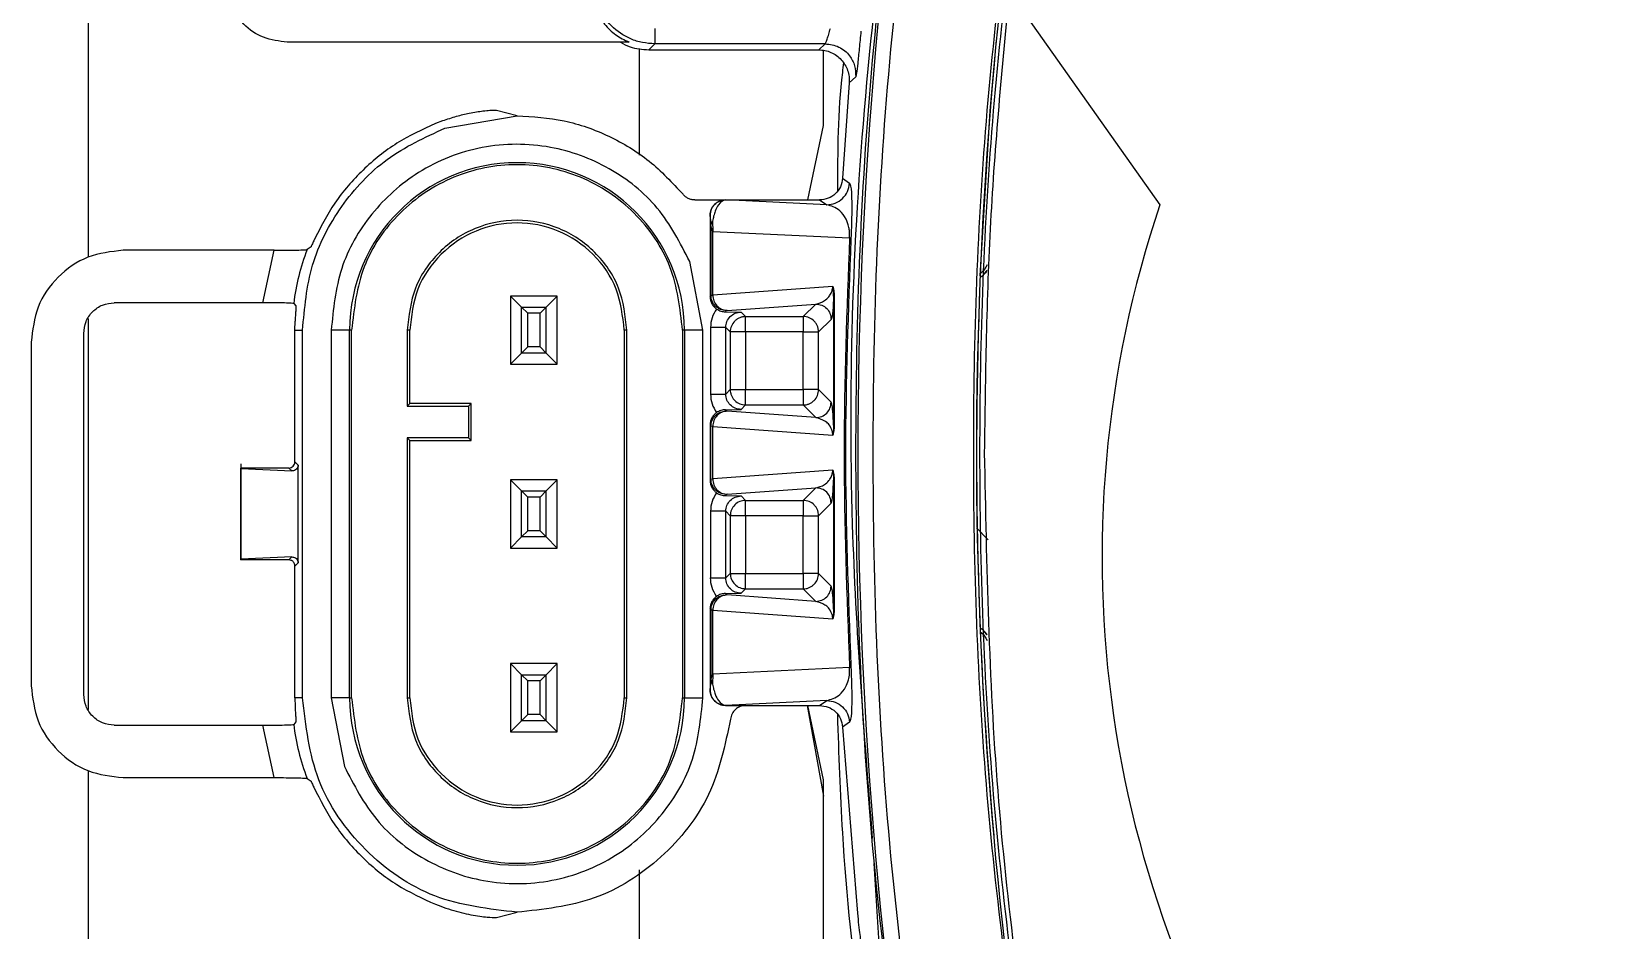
# Model space of a CAD drawing. Header units: millimetres. Extents: x 15 to 415, y 5 to 292.
# Drawn here: x 126.6 to 141.17, y 147.77 to 156.16 of the extents above; entities that cross this region are included whole.
import ezdxf

# ---------------------------------------------------------------- set-up
doc = ezdxf.new("R2010")
doc.units = ezdxf.units.MM

msp = doc.modelspace()

# ---------------------------------------------------------------- linework, layer by layer
at = {"color": 7, "linetype": 'Continuous', "lineweight": 25}
for p, q in [((127.1328, 196.3745), (127.1328, 154.0542)), ((135.7222, 156.5325), (137.1273, 154.542)), ((132.1773, 156.0602), (128.9897, 156.0602)), ((132.2756, 155.005), (132.2756, 156.0022)), ((132.4173, 156.045), (132.3611, 155.9888)), ((132.3611, 155.9888), (133.9455, 155.9888)), ((134.0065, 156.045), (132.4173, 156.045)), ((133.9455, 155.9888), (134.0065, 156.045)), ((133.9899, 155.2831), (133.9899, 155.9842)), ((134.2303, 155.6804), (134.1682, 154.7903)), ((134.2912, 155.7362), (134.2303, 155.6804)), ((130.4364, 155.3249), (130.3717, 155.3007)), ((130.4603, 155.2581), (131.1328, 155.3745)), ((131.1328, 155.3745), (130.9409, 155.423)), ((133.8447, 154.5888), (133.9899, 155.2831)), ((134.1682, 154.7903), (134.2341, 154.7449)), ((132.7911, 154.5888), (132.9328, 154.5888)), ((132.9328, 154.5888), (133.0756, 154.5888)), ((133.0759, 154.5885), (133.0756, 154.5888)), ((133.0756, 154.5888), (133.9543, 154.5888)), ((134.0202, 154.5432), (133.0759, 154.5885)), ((133.9543, 154.5888), (134.0202, 154.5432)), ((132.9328, 154.446), (132.9328, 153.6888)), ((132.9328, 154.446), (132.9331, 154.4456)), ((132.9575, 154.2956), (132.9403, 154.3429)), ((132.9403, 154.3429), (132.9403, 153.7001)), ((132.9565, 154.3894), (132.9575, 154.2956)), ((132.9575, 153.7013), (132.9575, 154.2956)), ((132.9575, 154.2956), (134.2331, 154.2344)), ((128.869, 154.1191), (127.4593, 154.1191)), ((128.7634, 153.63), (128.869, 154.1191)), ((129.2113, 154.1513), (129.1747, 154.1264)), ((132.8655, 153.3745), (132.7431, 154.0141)), ((134.0768, 153.7819), (132.9575, 153.7013)), ((128.7634, 153.63), (127.3772, 153.63)), ((129.05, 153.6227), (129.0703, 153.5999)), ((131.5082, 153.6928), (131.0716, 153.6928)), ((131.0716, 153.6928), (131.0716, 153.0562)), ((131.1756, 153.5888), (131.0716, 153.6928)), ((131.1756, 153.1602), (131.1756, 153.5888)), ((131.2328, 153.5317), (131.1756, 153.5888)), ((131.1756, 153.5888), (131.4042, 153.5888)), ((131.4042, 153.5888), (131.347, 153.5317)), ((131.4042, 153.5888), (131.5082, 153.6928)), ((131.4042, 153.1602), (131.4042, 153.5888)), ((131.5082, 153.0562), (131.5082, 153.6928)), ((132.9328, 153.6888), (132.9403, 153.7001)), ((132.9403, 153.7001), (132.9575, 153.7013)), ((133.0917, 153.5585), (133.9192, 153.6181)), ((133.8021, 153.501), (133.9192, 153.6181)), ((134.0841, 153.6901), (134.0841, 152.4875)), ((134.0927, 153.6901), (134.0841, 153.6901)), ((134.0927, 152.4875), (134.0927, 153.6901)), ((127.1328, 153.4828), (127.1328, 149.8379)), ((129.0617, 153.3745), (129.0633, 153.4571)), ((131.2328, 153.2174), (131.2328, 153.5317)), ((131.347, 153.5317), (131.2328, 153.5317)), ((131.347, 153.2174), (131.347, 153.5317)), ((133.0831, 153.5573), (133.0752, 153.5453)), ((133.0752, 153.5453), (133.2221, 153.5423)), ((133.0917, 153.5585), (133.0831, 153.5573)), ((133.2221, 153.5423), (133.2635, 153.501)), ((133.2635, 153.501), (133.8021, 153.501)), ((133.9449, 153.3582), (134.062, 153.4752)), ((127.0916, 149.9761), (127.0916, 153.3443)), ((129.0617, 152.1459), (129.0617, 153.3745)), ((129.0617, 153.3745), (129.1328, 153.3745)), ((129.1328, 149.9459), (129.1328, 153.3745)), ((129.4, 153.3745), (129.4, 149.9459)), ((129.5714, 153.3745), (129.4, 153.3745)), ((129.5714, 149.9459), (129.5714, 153.3745)), ((129.5899, 153.3745), (129.5714, 153.3745)), ((129.5899, 149.9459), (129.5899, 153.3745)), ((130.1081, 153.3745), (130.1081, 152.6641)), ((130.1328, 153.3745), (130.1081, 153.3745)), ((130.1328, 152.6888), (130.1328, 153.3745)), ((132.1328, 153.3745), (132.1328, 149.9459)), ((132.1574, 153.3745), (132.1328, 153.3745)), ((132.1574, 149.9459), (132.1574, 153.3745)), ((132.6756, 153.3745), (132.6756, 149.9459)), ((132.6941, 153.3745), (132.6756, 153.3745)), ((132.6941, 153.3745), (132.6941, 149.9459)), ((132.8655, 153.3745), (132.6941, 153.3745)), ((132.8655, 149.9459), (132.8655, 153.3745)), ((132.9365, 153.3995), (132.9365, 152.7781)), ((133.0793, 152.7781), (133.0793, 153.3995)), ((133.1207, 153.3582), (133.0793, 153.3995)), ((133.1207, 153.3582), (133.1207, 152.8195)), ((133.2635, 153.3582), (133.2635, 152.8195)), ((133.8021, 153.3582), (133.2635, 153.3582)), ((133.8021, 152.8195), (133.8021, 153.3582)), ((133.9449, 152.8195), (133.9449, 153.3582)), ((126.6025, 153.2622), (126.6025, 150.0582)), ((131.1756, 153.1602), (131.0716, 153.0562)), ((131.2328, 153.2174), (131.1756, 153.1602)), ((131.4042, 153.1602), (131.1756, 153.1602)), ((131.347, 153.2174), (131.2328, 153.2174)), ((131.347, 153.2174), (131.4042, 153.1602)), ((131.5082, 153.0562), (131.4042, 153.1602)), ((131.0716, 153.0562), (131.5082, 153.0562)), ((133.0793, 152.7781), (133.1207, 152.8195)), ((133.2635, 152.8195), (133.8021, 152.8195)), ((134.062, 152.7024), (133.9449, 152.8195)), ((130.1328, 152.6888), (130.1081, 152.6641)), ((130.1081, 152.6641), (130.6795, 152.6641)), ((130.7042, 152.6888), (130.1328, 152.6888)), ((130.6795, 152.6641), (130.7042, 152.6888)), ((130.6795, 152.6641), (130.6795, 152.3706)), ((130.7042, 152.3459), (130.7042, 152.6888)), ((133.0752, 152.6323), (133.2221, 152.6353)), ((133.0831, 152.6203), (133.0752, 152.6323)), ((133.0917, 152.6191), (133.0831, 152.6203)), ((133.9192, 152.5596), (133.0917, 152.6191)), ((133.2221, 152.6353), (133.2635, 152.6767)), ((133.2635, 152.6767), (133.8021, 152.6767)), ((133.8021, 152.6767), (133.9192, 152.5596)), ((132.9328, 152.4888), (132.9328, 151.9745)), ((132.9328, 152.4888), (132.9403, 152.4775)), ((132.9575, 152.4763), (132.9403, 152.4775)), ((132.9403, 151.9858), (132.9403, 152.4775)), ((132.9575, 151.987), (132.9575, 152.4763)), ((132.9575, 152.4763), (134.0768, 152.3958)), ((134.0841, 152.4875), (134.0927, 152.4875)), ((130.6795, 152.3706), (130.1081, 152.3706)), ((130.1081, 152.3706), (130.1081, 149.9459)), ((130.1328, 152.3459), (130.1081, 152.3706)), ((130.1328, 149.9459), (130.1328, 152.3459)), ((130.1328, 152.3459), (130.7042, 152.3459)), ((130.7042, 152.3459), (130.6795, 152.3706)), ((128.5555, 152.1292), (128.5555, 151.2303)), ((129.0917, 152.1159), (129.0617, 152.1459)), ((128.5553, 152.0886), (128.5613, 152.0828)), ((128.5556, 152.0886), (128.5555, 152.0888)), ((129.0046, 152.0888), (128.5555, 152.0888)), ((128.5556, 151.2319), (128.5556, 152.0886)), ((128.5613, 151.2376), (128.5613, 152.0828)), ((128.5613, 152.0828), (129.0319, 152.0615)), ((129.0319, 152.0615), (129.0046, 152.0888)), ((129.0917, 151.2046), (129.0917, 152.1159)), ((131.5082, 151.9785), (131.0716, 151.9785)), ((131.0716, 151.9785), (131.0716, 151.342)), ((131.1756, 151.8745), (131.0716, 151.9785)), ((131.4042, 151.8745), (131.5082, 151.9785)), ((131.5082, 151.342), (131.5082, 151.9785)), ((132.9403, 151.9858), (132.9328, 151.9745)), ((132.9403, 151.9858), (132.9575, 151.987)), ((134.0768, 152.0676), (132.9575, 151.987)), ((134.0841, 151.9758), (134.0841, 150.7732)), ((134.0927, 151.9758), (134.0841, 151.9758)), ((134.0927, 150.7732), (134.0927, 151.9758)), ((131.1756, 151.4459), (131.1756, 151.8745)), ((131.2328, 151.8174), (131.1756, 151.8745)), ((131.1756, 151.8745), (131.4042, 151.8745)), ((131.4042, 151.8745), (131.347, 151.8174)), ((131.4042, 151.4459), (131.4042, 151.8745)), ((133.0831, 151.843), (133.0752, 151.831)), ((133.0752, 151.831), (133.2221, 151.828)), ((133.0917, 151.8442), (133.0831, 151.843)), ((133.0917, 151.8442), (133.9192, 151.9038)), ((133.2221, 151.828), (133.2635, 151.7867)), ((133.8021, 151.7867), (133.9192, 151.9038)), ((131.2328, 151.5031), (131.2328, 151.8174)), ((131.347, 151.8174), (131.2328, 151.8174)), ((131.347, 151.5031), (131.347, 151.8174)), ((132.9365, 151.6852), (132.9365, 151.0638)), ((133.0793, 151.0638), (133.0793, 151.6852)), ((133.1207, 151.6439), (133.0793, 151.6852)), ((133.2635, 151.7867), (133.8021, 151.7867)), ((133.9449, 151.6439), (134.062, 151.761)), ((133.1207, 151.6439), (133.1207, 151.1052)), ((133.2635, 151.6439), (133.2635, 151.1052)), ((133.8021, 151.6439), (133.2635, 151.6439)), ((133.8021, 151.1052), (133.8021, 151.6439)), ((133.9449, 151.1052), (133.9449, 151.6439)), ((131.1756, 151.4459), (131.0716, 151.342)), ((131.2328, 151.5031), (131.1756, 151.4459)), ((131.4042, 151.4459), (131.1756, 151.4459)), ((131.347, 151.5031), (131.2328, 151.5031)), ((131.347, 151.5031), (131.4042, 151.4459)), ((131.5082, 151.342), (131.4042, 151.4459)), ((135.5275, 151.4182), (135.4159, 151.5298)), ((129.0319, 151.259), (128.5613, 151.2376)), ((129.0046, 151.2317), (129.0319, 151.259)), ((131.0716, 151.342), (131.5082, 151.342)), ((128.5555, 151.2317), (128.5556, 151.2319)), ((129.0046, 151.2317), (128.5555, 151.2317)), ((128.5556, 151.2319), (128.5613, 151.2376)), ((129.0617, 151.1745), (129.0917, 151.2046)), ((129.0617, 149.9459), (129.0617, 151.1745)), ((133.0793, 151.0638), (133.1207, 151.1052)), ((133.2635, 151.1052), (133.8021, 151.1052)), ((134.062, 150.9881), (133.9449, 151.1052)), ((133.2221, 150.921), (133.2635, 150.9624)), ((133.2635, 150.9624), (133.8021, 150.9624)), ((133.8021, 150.9624), (133.9192, 150.8453)), ((133.0752, 150.918), (133.2221, 150.921)), ((133.0831, 150.906), (133.0752, 150.918)), ((133.0917, 150.9048), (133.0831, 150.906)), ((133.9192, 150.8453), (133.0917, 150.9048)), ((132.9328, 150.7745), (132.9328, 150.0174)), ((132.9403, 150.7632), (132.9328, 150.7745)), ((132.9403, 150.7632), (132.9403, 150.1205)), ((132.9575, 150.762), (132.9403, 150.7632)), ((132.9575, 150.1677), (132.9575, 150.762)), ((132.9575, 150.762), (134.0768, 150.6815)), ((134.0841, 150.7732), (134.0927, 150.7732)), ((131.5082, 150.2642), (131.0716, 150.2642)), ((131.0716, 150.2642), (131.0716, 149.6277)), ((131.1756, 150.1602), (131.0716, 150.2642)), ((131.4042, 150.1602), (131.5082, 150.2642)), ((131.5082, 149.6277), (131.5082, 150.2642)), ((134.2331, 150.2289), (132.9575, 150.1677)), ((131.1756, 149.7317), (131.1756, 150.1602)), ((131.2328, 150.1031), (131.1756, 150.1602)), ((131.1756, 150.1602), (131.4042, 150.1602)), ((131.2328, 149.7888), (131.2328, 150.1031)), ((131.347, 150.1031), (131.2328, 150.1031)), ((131.4042, 150.1602), (131.347, 150.1031)), ((131.347, 149.7888), (131.347, 150.1031)), ((131.4042, 149.7317), (131.4042, 150.1602)), ((132.9403, 150.1205), (132.9575, 150.1677)), ((132.9575, 150.1677), (132.9565, 150.074)), ((129.1328, 149.9459), (129.0617, 149.9459)), ((129.0617, 149.9459), (129.0633, 149.8633)), ((129.4, 149.9459), (129.5224, 149.3063)), ((129.5714, 149.9459), (129.4, 149.9459)), ((129.5714, 149.9459), (129.5899, 149.9459)), ((130.1081, 149.9459), (130.1328, 149.9459)), ((132.1328, 149.9459), (132.1574, 149.9459)), ((132.6756, 149.9459), (132.6941, 149.9459)), ((132.6941, 149.9459), (132.8655, 149.9459)), ((132.9328, 150.0174), (132.9331, 150.0177)), ((131.2328, 149.7888), (131.1756, 149.7317)), ((131.347, 149.7888), (131.2328, 149.7888)), ((131.347, 149.7888), (131.4042, 149.7317)), ((133.0759, 149.8749), (133.0756, 149.8745)), ((133.0756, 149.8745), (133.1315, 149.8745)), ((134.0202, 149.9202), (133.0759, 149.8749)), ((133.1315, 149.8745), (133.2649, 149.8745)), ((133.2649, 149.8745), (133.9543, 149.8745)), ((133.8379, 149.8745), (133.9899, 149.0294)), ((133.9899, 149.1802), (133.8447, 149.8745)), ((133.9543, 149.8745), (134.0202, 149.9202)), ((127.3772, 149.6905), (128.7634, 149.6905)), ((128.869, 149.2014), (128.7634, 149.6905)), ((129.0703, 149.7205), (129.05, 149.6978)), ((131.1756, 149.7317), (131.0716, 149.6277)), ((131.4042, 149.7317), (131.1756, 149.7317)), ((131.5082, 149.6277), (131.4042, 149.7317)), ((134.2341, 149.7184), (134.1682, 149.673)), ((134.1682, 149.673), (134.3065, 147.9361)), ((131.0716, 149.6277), (131.5082, 149.6277)), ((127.1328, 149.2663), (127.1328, 132.0317)), ((127.4593, 149.2014), (128.869, 149.2014)), ((129.1747, 149.1941), (129.2113, 149.1692)), ((133.9899, 142.2317), (133.9899, 149.1802)), ((132.2756, 132.0317), (132.2756, 148.3404)), ((134.5245, 147.4407), (134.4633, 148.4016)), ((130.9409, 147.8975), (131.1328, 147.9459))]:
    msp.add_line(p, q, dxfattribs=at)
at = {"color": 8, "linetype": 'Continuous', "lineweight": 25, "flags": 128}
msp.add_lwpolyline([(135.452, 153.8803), (135.5453, 155.4209), (135.6034, 156.0783)], dxfattribs=at)
at = {"color": 7, "linetype": 'Continuous', "lineweight": 25}
for centre, radius, start, end in [((177.2756, 152.2317), 42.9645, 169.93764, 190.06236), ((175.4185, 152.2317), 40.002, 170.85397, 189.14603), ((131.1328, 153.3745), 1.5613, 360, 180), ((146.854, 151.2584), 10.266, 161.3463, 269.08974), ((131.1328, 153.3745), 2.0975, 158.99344, 173.20548), ((133.2636, 153.358), 0.1429, 134.99661, 179.95601), ((133.802, 153.3581), 0.1429, 44.99661, 89.95601), ((133.2636, 152.8196), 0.1429, 224.99661, 269.95601), ((133.802, 152.8196), 0.1429, 314.99661, 359.95601), ((133.802, 151.6438), 0.1429, 44.99661, 89.95601), ((133.802, 151.1053), 0.1429, 314.99661, 359.95601), ((131.1328, 149.9459), 1.5613, 180, 0), ((131.1328, 149.9459), 2.0975, 186.79455, 201.00567)]:
    msp.add_arc(centre, radius, start, end, dxfattribs=at)
at = {"color": 8, "linetype": 'Continuous', "lineweight": 25}
msp.add_arc((175.4185, 152.2317), 40.0005, 177.73466, 185.11966, dxfattribs=at)
at = {"color": 7, "linetype": 'Continuous', "lineweight": 25}
for points, knots in [([(134.4485, 148.6347), (134.3706, 149.6088), (134.1831, 151.9546), (134.3204, 155.6929), (134.7226, 158.4154), (134.9237, 159.7767)], [0, 0, 0, 0, 0.2620156, 0.6310078, 1, 1, 1, 1]), ([(135.1126, 144.7499), (134.9249, 145.9872), (134.5488, 148.4666), (134.4064, 152.2317), (134.5488, 155.9967), (134.9249, 158.4761), (135.1126, 159.7135)], [0, 0, 0, 0, 0.2495175, 0.5, 0.7504825, 1, 1, 1, 1]), ([(135.8968, 158.5946), (135.7514, 157.5392), (135.4606, 155.4284), (135.3515, 152.2317), (135.4606, 149.035), (135.7514, 146.9242), (135.8968, 145.8688)], [0, 0, 0, 0, 0.250003, 0.5, 0.7499908, 1, 1, 1, 1]), ([(135.9547, 158.5853), (135.8095, 157.5314), (135.5192, 155.4237), (135.4102, 152.2317), (135.5192, 149.0397), (135.8095, 146.932), (135.9547, 145.8781)], [0, 0, 0, 0, 0.25000302, 0.49999998, 0.74999083, 1, 1, 1, 1]), ([(128.9897, 156.0602), (128.9138, 156.0691), (128.7638, 156.0866), (128.5757, 156.2182), (128.4714, 156.3731), (128.4253, 156.5159), (128.4208, 156.5926), (128.4185, 156.6315)], [0, 0, 0, 0, 0.2536082, 0.5006809, 0.7428208, 0.8695378, 1, 1, 1, 1]), ([(132.4173, 156.045), (132.3785, 156.0473), (132.3017, 156.0519), (132.1587, 156.0982), (132.0032, 156.2021), (131.8993, 156.3576), (131.853, 156.5006), (131.8484, 156.5774), (131.8461, 156.6163)], [0, 0, 0, 0, 0.1302506, 0.257185, 0.5000008, 0.7428076, 0.8697436, 1, 1, 1, 1]), ([(131.8289, 156.4888), (131.841, 156.4415), (131.8652, 156.3473), (131.945, 156.2246), (132.0487, 156.1231), (132.1345, 156.0811), (132.1773, 156.0602)], [0, 0, 0, 0, 0.2533106, 0.5044011, 0.753291, 1, 1, 1, 1]), ([(132.097, 156.0602), (132.1263, 156.0438), (132.2075, 155.9983), (132.3012, 155.9925), (132.3611, 155.9888)], [0, 0, 0, 0, 0.3610718, 1, 1, 1, 1]), ([(134.0065, 156.045), (134.0085, 156.0474), (134.0115, 156.051), (134.0186, 156.0693), (134.027, 156.0935), (134.0392, 156.1333), (134.0494, 156.1696), (134.0545, 156.1878)], [0, 0, 0, 0, 0.2366075, 0.3649506, 0.4998506, 0.7494518, 1, 1, 1, 1]), ([(134.339, 156.1618), (134.3338, 156.1069), (134.3236, 155.997), (134.3092, 155.858), (134.2973, 155.7591), (134.2932, 155.7438), (134.2912, 155.7362)], [0, 0, 0, 0, 0.2498242, 0.4997037, 0.749767, 1, 1, 1, 1]), ([(133.9455, 155.9888), (133.9652, 155.9877), (134.0046, 155.9853), (134.061, 155.9664), (134.1127, 155.9374), (134.157, 155.8979), (134.1927, 155.8505), (134.2173, 155.7969), (134.2316, 155.7393), (134.2307, 155.7001), (134.2303, 155.6804)], [0, 0, 0, 0, 0.1253021, 0.2503703, 0.375412, 0.5009325, 0.6257664, 0.750761, 0.8750458, 1, 1, 1, 1]), ([(134.0065, 156.045), (134.0505, 156.039), (134.1386, 156.027), (134.2348, 155.9428), (134.2885, 155.8406), (134.2903, 155.771), (134.2912, 155.7362)], [0, 0, 0, 0, 0.2795614, 0.5591675, 0.7795828, 1, 1, 1, 1]), ([(134.1773, 155.8676), (134.1735, 155.8377), (134.1231, 155.4423), (134.1216, 155.0428), (134.1203, 154.6734)], [0, 0, 0, 0, 0.0755149, 1, 1, 1, 1]), ([(130.9409, 155.423), (130.9262, 155.4236), (130.9037, 155.4245), (130.8064, 155.4154), (130.6998, 155.3986), (130.5671, 155.368), (130.4802, 155.3394), (130.4364, 155.3249)], [0, 0, 0, 0, 0.2816979, 0.4300494, 0.6496593, 0.8233736, 1, 1, 1, 1]), ([(132.7431, 154.0141), (132.6534, 154.1881), (132.4739, 154.5361), (132.0048, 154.9075), (131.4333, 155.1185), (130.7997, 155.1156), (130.2097, 154.8844), (129.7564, 154.4774), (129.4575, 153.959), (129.4192, 153.5693), (129.4, 153.3745)], [0, 0, 0, 0, 0.1220979, 0.2441948, 0.366296, 0.4999992, 0.6337046, 0.7558034, 0.8779011, 1, 1, 1, 1]), ([(134.1682, 154.7903), (134.1636, 154.7635), (134.1545, 154.71), (134.1045, 154.6439), (134.0355, 154.5979), (133.9814, 154.5918), (133.9543, 154.5888)], [0, 0, 0, 0, 0.2504149, 0.4994293, 0.7489843, 1, 1, 1, 1]), ([(134.0202, 154.5432), (134.0472, 154.5462), (134.1013, 154.5522), (134.1703, 154.5983), (134.2204, 154.6645), (134.2295, 154.7181), (134.2341, 154.7449)], [0, 0, 0, 0, 0.2499937, 0.5, 0.7500063, 1, 1, 1, 1]), ([(134.2341, 154.7449), (134.2402, 154.729), (134.2496, 154.7051), (134.2542, 154.5698), (134.2536, 154.4509), (134.2512, 154.3566), (134.2486, 154.2844), (134.2467, 154.244), (134.2457, 154.2245)], [0, 0, 0, 0, 0.4875562, 0.7345068, 0.8613484, 0.9281856, 0.9653067, 1, 1, 1, 1]), ([(132.7911, 154.5888), (132.7804, 154.5895), (132.7593, 154.5908), (132.7294, 154.6017), (132.7021, 154.618), (132.6877, 154.6334), (132.6805, 154.6412)], [0, 0, 0, 0, 0.2521662, 0.5000461, 0.7493291, 1, 1, 1, 1]), ([(133.0756, 154.5888), (133.0569, 154.5867), (133.0194, 154.5824), (132.9722, 154.5493), (132.9392, 154.5021), (132.9349, 154.4647), (132.9328, 154.446)], [0, 0, 0, 0, 0.2500096, 0.5, 0.7499904, 1, 1, 1, 1]), ([(133.0759, 154.5885), (133.0536, 154.5801), (133.0201, 154.5676), (132.9841, 154.4974), (132.9661, 154.4423), (132.9595, 154.4061), (132.9565, 154.3894)], [0, 0, 0, 0, 0.49937473, 0.74998277, 0.88416453, 1, 1, 1, 1]), ([(134.2331, 154.2344), (134.2335, 154.2402), (134.2343, 154.2519), (134.2344, 154.2725), (134.2326, 154.303), (134.2225, 154.3611), (134.1925, 154.4325), (134.124, 154.5162), (134.0616, 154.5324), (134.0202, 154.5432)], [0, 0, 0, 0, 0.0114416, 0.0231909, 0.0413357, 0.0826034, 0.2159394, 0.4795678, 1, 1, 1, 1]), ([(132.9403, 154.3429), (132.9401, 154.3524), (132.9391, 154.3959), (132.9366, 154.432), (132.9344, 154.4407), (132.9331, 154.4456)], [0, 0, 0, 0, 0.1093194, 0.497548, 1, 1, 1, 1]), ([(132.9403, 154.3429), (132.9413, 154.3519), (132.9431, 154.3681), (132.9524, 154.3829), (132.9565, 154.3894)], [0, 0, 0, 0, 0.5597294, 1, 1, 1, 1]), ([(129.237, 154.2084), (129.2339, 154.2014), (129.2279, 154.1877), (129.2198, 154.1692), (129.2147, 154.1578), (129.2121, 154.1524), (129.2116, 154.1516), (129.2113, 154.1513)], [0, 0, 0, 0, 0.2461835, 0.485649, 0.7385558, 0.8701952, 1, 1, 1, 1]), ([(134.2331, 154.2344), (134.2081, 153.5668), (134.1582, 152.2317), (134.2081, 150.8965), (134.2331, 150.2289)], [0, 0, 0, 0, 0.49999951, 1, 1, 1, 1]), ([(134.2457, 154.2245), (134.2209, 153.5602), (134.1712, 152.2317), (134.2209, 150.9031), (134.2457, 150.2388)], [0, 0, 0, 0, 0.4999995, 1, 1, 1, 1]), ([(134.2457, 154.2245), (134.2449, 154.2263), (134.2434, 154.2296), (134.2362, 154.2329), (134.2331, 154.2344)], [0, 0, 0, 0, 0.559869, 1, 1, 1, 1]), ([(127.4593, 154.1191), (127.347, 154.1062), (127.1225, 154.0805), (126.8392, 153.8823), (126.6411, 153.5991), (126.6153, 153.3745), (126.6025, 153.2622)], [0, 0, 0, 0, 0.2500059, 0.5000057, 0.7500149, 1, 1, 1, 1]), ([(128.869, 154.1191), (128.9071, 154.1192), (128.9836, 154.1194), (129.0836, 154.121), (129.1424, 154.123), (129.1692, 154.1249), (129.1729, 154.1259), (129.1747, 154.1264)], [0, 0, 0, 0, 0.250507, 0.5031549, 0.7525767, 0.8765871, 1, 1, 1, 1]), ([(135.4532, 153.8688), (135.4633, 153.8751), (135.4889, 153.891), (135.5048, 153.9167), (135.5143, 153.9323)], [0, 0, 0, 0, 0.3976144, 1, 1, 1, 1]), ([(135.5163, 153.982), (135.5012, 153.9549), (135.4846, 153.925), (135.4571, 153.9062), (135.4546, 153.9044)], [0, 0, 0, 0, 0.90694699, 1, 1, 1, 1]), ([(133.9192, 153.6181), (133.9461, 153.625), (133.9867, 153.6354), (134.0339, 153.6761), (134.0574, 153.7094), (134.0688, 153.7355), (134.0742, 153.7541), (134.0761, 153.7675), (134.0767, 153.7758), (134.0768, 153.7799), (134.0768, 153.7819)], [0, 0, 0, 0, 0.4948714, 0.7452887, 0.8738271, 0.9376015, 0.9705634, 0.9863963, 0.9933503, 1, 1, 1, 1]), ([(134.0927, 153.6901), (134.0922, 153.7085), (134.0914, 153.7363), (134.0856, 153.7646), (134.0815, 153.776), (134.0788, 153.7804), (134.0775, 153.7814), (134.0768, 153.7819)], [0, 0, 0, 0, 0.4994782, 0.7519373, 0.887766, 0.9458891, 1, 1, 1, 1]), ([(134.0841, 153.6901), (134.0839, 153.7054), (134.0834, 153.7361), (134.079, 153.7666), (134.0768, 153.7819)], [0, 0, 0, 0, 0.5012812, 1, 1, 1, 1]), ([(127.0916, 153.3443), (127.0959, 153.3818), (127.1044, 153.4566), (127.1704, 153.5511), (127.265, 153.6169), (127.3398, 153.6256), (127.3772, 153.63)], [0, 0, 0, 0, 0.2500416, 0.4998656, 0.7498247, 1, 1, 1, 1]), ([(129.05, 153.6227), (129.0449, 153.6236), (129.0348, 153.6256), (128.9681, 153.628), (128.8743, 153.6296), (128.8004, 153.6298), (128.7634, 153.63)], [0, 0, 0, 0, 0.25038022, 0.49955032, 0.74910985, 1, 1, 1, 1]), ([(129.0703, 153.5999), (129.0705, 153.5991), (129.0708, 153.5974), (129.0705, 153.5872), (129.0696, 153.5723), (129.0681, 153.5474), (129.0656, 153.509), (129.0641, 153.4744), (129.0633, 153.4571)], [0, 0, 0, 0, 0.1355595, 0.2702039, 0.3998096, 0.5300756, 0.766118, 1, 1, 1, 1]), ([(132.9328, 153.6888), (132.9337, 153.6765), (132.9354, 153.6526), (132.9492, 153.6198), (132.9685, 153.5918), (132.9857, 153.5782), (132.9941, 153.5715)], [0, 0, 0, 0, 0.2666951, 0.5222584, 0.7666921, 1, 1, 1, 1]), ([(134.0841, 153.6901), (134.0835, 153.6701), (134.082, 153.6246), (134.0784, 153.5687), (134.0717, 153.499), (134.0659, 153.4848), (134.062, 153.4752)], [0, 0, 0, 0, 0.1091049, 0.2485974, 0.4995665, 1, 1, 1, 1]), ([(132.9941, 153.5715), (132.9774, 153.5452), (132.944, 153.4926), (132.939, 153.4305), (132.9365, 153.3995)], [0, 0, 0, 0, 0.5007136, 1, 1, 1, 1]), ([(132.9941, 153.5715), (133.0003, 153.5676), (133.0131, 153.5595), (133.0406, 153.5485), (133.0614, 153.5466), (133.0752, 153.5453)], [0, 0, 0, 0, 0.2446138, 0.5008307, 1, 1, 1, 1]), ([(133.0793, 153.3995), (133.0814, 153.4182), (133.0857, 153.4557), (133.1187, 153.5029), (133.166, 153.5359), (133.2034, 153.5402), (133.2221, 153.5423)], [0, 0, 0, 0, 0.2500865, 0.4999997, 0.7499131, 1, 1, 1, 1]), ([(132.9365, 152.7781), (132.939, 152.7471), (132.944, 152.685), (132.9774, 152.6325), (132.9941, 152.6062)], [0, 0, 0, 0, 0.4998563, 1, 1, 1, 1]), ([(133.2221, 152.6353), (133.2035, 152.6374), (133.1663, 152.6416), (133.1191, 152.6743), (133.0858, 152.7216), (133.0815, 152.7592), (133.0793, 152.7781)], [0, 0, 0, 0, 0.2482551, 0.4970395, 0.7475626, 1, 1, 1, 1]), ([(134.0841, 152.4875), (134.0835, 152.5077), (134.0803, 152.5984), (134.0726, 152.6715), (134.0658, 152.6913), (134.062, 152.7024)], [0, 0, 0, 0, 0.11254562, 0.50541997, 1, 1, 1, 1]), ([(132.9941, 152.6062), (132.9857, 152.5995), (132.9685, 152.5858), (132.9492, 152.5579), (132.9354, 152.5251), (132.9337, 152.5011), (132.9328, 152.4888)], [0, 0, 0, 0, 0.23343735, 0.47791416, 0.73343431, 1, 1, 1, 1]), ([(133.0752, 152.6323), (133.0613, 152.631), (133.0405, 152.629), (133.0129, 152.618), (133.0003, 152.6101), (132.9941, 152.6062)], [0, 0, 0, 0, 0.50411614, 0.75742297, 1, 1, 1, 1]), ([(134.0768, 152.3958), (134.0767, 152.3988), (134.0765, 152.4052), (134.0753, 152.4155), (134.0724, 152.4304), (134.0499, 152.4957), (133.997, 152.5339), (133.9474, 152.5503), (133.9192, 152.5596)], [0, 0, 0, 0, 0.0101192, 0.0216236, 0.0397943, 0.0821303, 0.4789615, 1, 1, 1, 1]), ([(134.0768, 152.3958), (134.0774, 152.3962), (134.0788, 152.3972), (134.0815, 152.4017), (134.0856, 152.4129), (134.0896, 152.433), (134.0923, 152.4596), (134.0926, 152.4779), (134.0927, 152.4875)], [0, 0, 0, 0, 0.0531543, 0.1108765, 0.247327, 0.4991926, 0.7360598, 1, 1, 1, 1]), ([(134.0841, 152.4875), (134.0839, 152.4723), (134.0836, 152.4498), (134.0801, 152.4204), (134.0776, 152.4057), (134.077, 152.3976), (134.0768, 152.3959), (134.0768, 152.3958)], [0, 0, 0, 0, 0.5008766, 0.7370628, 0.9439325, 0.9943007, 1, 1, 1, 1]), ([(129.0046, 152.0888), (129.0121, 152.0896), (129.0271, 152.0912), (129.0458, 152.1046), (129.0593, 152.1233), (129.0609, 152.1383), (129.0617, 152.1459)], [0, 0, 0, 0, 0.25077149, 0.49987403, 0.74758043, 1, 1, 1, 1]), ([(129.0917, 152.1159), (129.0916, 152.1131), (129.0914, 152.1075), (129.0887, 152.0963), (129.0806, 152.0813), (129.0612, 152.0642), (129.0435, 152.0625), (129.0319, 152.0615)], [0, 0, 0, 0, 0.0583206, 0.1182278, 0.2579202, 0.5127363, 1, 1, 1, 1]), ([(132.9328, 151.9745), (132.9337, 151.9623), (132.9354, 151.9383), (132.9492, 151.9055), (132.9685, 151.8776), (132.9857, 151.8639), (132.9941, 151.8572)], [0, 0, 0, 0, 0.2666951, 0.5222584, 0.7666921, 1, 1, 1, 1]), ([(133.9192, 151.9038), (133.9461, 151.9107), (133.9867, 151.9211), (134.0339, 151.9618), (134.0574, 151.9951), (134.0688, 152.0212), (134.0742, 152.0398), (134.0761, 152.0532), (134.0767, 152.0615), (134.0768, 152.0656), (134.0768, 152.0676)], [0, 0, 0, 0, 0.4948717, 0.7452887, 0.8738271, 0.9376015, 0.9705634, 0.9863963, 0.9933503, 1, 1, 1, 1]), ([(134.062, 151.761), (134.0659, 151.7705), (134.0717, 151.7848), (134.0783, 151.8543), (134.082, 151.9102), (134.0835, 151.9558), (134.0841, 151.9758)], [0, 0, 0, 0, 0.5003888, 0.7507272, 0.8904996, 1, 1, 1, 1]), ([(134.0927, 151.9758), (134.0922, 151.9942), (134.0914, 152.022), (134.0856, 152.0504), (134.0815, 152.0617), (134.0788, 152.0661), (134.0775, 152.0671), (134.0768, 152.0676)], [0, 0, 0, 0, 0.4994782, 0.7519373, 0.887766, 0.9458891, 1, 1, 1, 1]), ([(134.0768, 152.0676), (134.079, 152.0523), (134.0833, 152.0218), (134.0839, 151.9912), (134.0841, 151.9758)], [0, 0, 0, 0, 0.4987107, 1, 1, 1, 1]), ([(132.9941, 151.8572), (132.9774, 151.8309), (132.944, 151.7783), (132.939, 151.7162), (132.9365, 151.6852)], [0, 0, 0, 0, 0.50071357, 1, 1, 1, 1]), ([(132.9941, 151.8572), (133.0003, 151.8533), (133.0131, 151.8452), (133.0406, 151.8342), (133.0614, 151.8323), (133.0752, 151.831)], [0, 0, 0, 0, 0.2446138, 0.5008307, 1, 1, 1, 1]), ([(133.0793, 151.6852), (133.0814, 151.7039), (133.0857, 151.7414), (133.1187, 151.7886), (133.166, 151.8216), (133.2034, 151.8259), (133.2221, 151.828)], [0, 0, 0, 0, 0.25008646, 0.49999972, 0.74991312, 1, 1, 1, 1]), ([(129.0319, 151.259), (129.0437, 151.2579), (129.0615, 151.2561), (129.081, 151.2387), (129.0888, 151.2237), (129.0914, 151.2127), (129.0916, 151.2073), (129.0917, 151.2046)], [0, 0, 0, 0, 0.4971825, 0.7473559, 0.8848947, 0.9434899, 1, 1, 1, 1]), ([(129.0617, 151.1745), (129.0609, 151.182), (129.0592, 151.197), (129.048, 151.2128), (129.0367, 151.2224), (129.0234, 151.2298), (129.0122, 151.2309), (129.0046, 151.2317)], [0, 0, 0, 0, 0.2495126, 0.4988835, 0.6249932, 0.7473164, 1, 1, 1, 1]), ([(132.9941, 150.8919), (132.9774, 150.9182), (132.944, 150.9707), (132.939, 151.0328), (132.9365, 151.0638)], [0, 0, 0, 0, 0.5001437, 1, 1, 1, 1]), ([(133.2221, 150.921), (133.2036, 150.9231), (133.1664, 150.9273), (133.1192, 150.96), (133.0858, 151.0072), (133.0815, 151.0449), (133.0793, 151.0638)], [0, 0, 0, 0, 0.2478921, 0.4964406, 0.7470845, 1, 1, 1, 1]), ([(134.0841, 150.7732), (134.0835, 150.7934), (134.0803, 150.8841), (134.0726, 150.9572), (134.0658, 150.977), (134.062, 150.9881)], [0, 0, 0, 0, 0.1125456, 0.50542, 1, 1, 1, 1]), ([(132.9941, 150.8919), (132.9857, 150.8852), (132.9685, 150.8715), (132.9492, 150.8436), (132.9354, 150.8108), (132.9337, 150.7868), (132.9328, 150.7745)], [0, 0, 0, 0, 0.2334373, 0.4779141, 0.7334343, 1, 1, 1, 1]), ([(133.0752, 150.918), (133.0613, 150.9167), (133.0405, 150.9148), (133.013, 150.9037), (133.0003, 150.8958), (132.9941, 150.8919)], [0, 0, 0, 0, 0.5035764, 0.7572163, 1, 1, 1, 1]), ([(134.0768, 150.6815), (134.0767, 150.6845), (134.0765, 150.6909), (134.0753, 150.7012), (134.0724, 150.7161), (134.0499, 150.7814), (133.997, 150.8196), (133.9474, 150.836), (133.9192, 150.8453)], [0, 0, 0, 0, 0.0101192, 0.0216236, 0.0397943, 0.0821303, 0.4789615, 1, 1, 1, 1]), ([(134.0768, 150.6815), (134.0774, 150.6819), (134.0788, 150.6829), (134.0815, 150.6874), (134.0856, 150.6986), (134.0896, 150.7187), (134.0923, 150.7453), (134.0926, 150.7636), (134.0927, 150.7732)], [0, 0, 0, 0, 0.0531543, 0.1108765, 0.247327, 0.4991926, 0.7360598, 1, 1, 1, 1]), ([(134.0841, 150.7732), (134.0839, 150.758), (134.0836, 150.7355), (134.0801, 150.7061), (134.0776, 150.6914), (134.077, 150.6834), (134.0768, 150.6816), (134.0768, 150.6815)], [0, 0, 0, 0, 0.5008766, 0.7370628, 0.9439325, 0.9943007, 1, 1, 1, 1]), ([(135.5143, 150.5311), (135.5048, 150.5466), (135.4889, 150.5724), (135.4633, 150.5882), (135.4532, 150.5945)], [0, 0, 0, 0, 0.6023051, 1, 1, 1, 1]), ([(135.4546, 150.5589), (135.4571, 150.5572), (135.4846, 150.5384), (135.5012, 150.5084), (135.5163, 150.4813)], [0, 0, 0, 0, 0.093118, 1, 1, 1, 1]), ([(134.0202, 149.9202), (134.0613, 149.9309), (134.1228, 149.9469), (134.1896, 150.0267), (134.2183, 150.0915), (134.2292, 150.1387), (134.2327, 150.1639), (134.234, 150.1847), (134.2344, 150.1995), (134.2341, 150.2145), (134.2335, 150.2241), (134.2331, 150.2289)], [0, 0, 0, 0, 0.51651599, 0.7712778, 0.89423828, 0.93047314, 0.95870705, 0.97034192, 0.98074896, 0.99042957, 1, 1, 1, 1]), ([(134.2331, 150.2289), (134.237, 150.2308), (134.2439, 150.2342), (134.2452, 150.2374), (134.2457, 150.2388)], [0, 0, 0, 0, 0.559869, 1, 1, 1, 1]), ([(134.2457, 150.2388), (134.2467, 150.2196), (134.2485, 150.18), (134.2512, 150.1075), (134.2536, 150.0128), (134.2542, 149.8934), (134.2496, 149.7582), (134.2402, 149.7343), (134.2341, 149.7184)], [0, 0, 0, 0, 0.0341924, 0.0704216, 0.1387057, 0.2657435, 0.5126231, 1, 1, 1, 1]), ([(132.9331, 150.0177), (132.9344, 150.0227), (132.9363, 150.0301), (132.9388, 150.0646), (132.9398, 150.1024), (132.9403, 150.1205)], [0, 0, 0, 0, 0.5187016, 0.7698035, 1, 1, 1, 1]), ([(132.9403, 150.1205), (132.9413, 150.1114), (132.9431, 150.0952), (132.9524, 150.0805), (132.9565, 150.074)], [0, 0, 0, 0, 0.55972937, 1, 1, 1, 1]), ([(126.6025, 150.0582), (126.6153, 149.9459), (126.6411, 149.7213), (126.8393, 149.4381), (127.1225, 149.2399), (127.3471, 149.2142), (127.4593, 149.2014)], [0, 0, 0, 0, 0.250062, 0.5001043, 0.7500628, 1, 1, 1, 1]), ([(127.3772, 149.6905), (127.3398, 149.6948), (127.265, 149.7033), (127.1705, 149.7693), (127.1047, 149.8639), (127.096, 149.9387), (127.0916, 149.9761)], [0, 0, 0, 0, 0.2500417, 0.4998656, 0.7498247, 1, 1, 1, 1]), ([(129.5224, 149.3063), (129.6121, 149.1323), (129.7916, 148.7844), (130.2607, 148.413), (130.8323, 148.202), (131.4659, 148.2049), (132.0558, 148.4361), (132.5091, 148.8431), (132.808, 149.3615), (132.8463, 149.7511), (132.8655, 149.9459)], [0, 0, 0, 0, 0.122099, 0.2441966, 0.3662955, 0.4999986, 0.6337039, 0.7558051, 0.877902, 1, 1, 1, 1]), ([(132.9328, 150.0174), (132.9349, 149.9986), (132.9392, 149.9612), (132.9722, 149.914), (133.0194, 149.881), (133.0569, 149.8767), (133.0756, 149.8745)], [0, 0, 0, 0, 0.2500096, 0.5, 0.7499904, 1, 1, 1, 1]), ([(132.9565, 150.074), (132.9595, 150.0572), (132.9661, 150.0211), (132.9841, 149.9659), (133.0201, 149.8957), (133.0536, 149.8832), (133.0759, 149.8749)], [0, 0, 0, 0, 0.1158272, 0.2500163, 0.5006237, 1, 1, 1, 1]), ([(129.0633, 149.8633), (129.0641, 149.8461), (129.0656, 149.8115), (129.0681, 149.773), (129.0696, 149.7482), (129.0705, 149.7333), (129.0708, 149.7231), (129.0705, 149.7214), (129.0703, 149.7205)], [0, 0, 0, 0, 0.2338815, 0.4699233, 0.600085, 0.7297943, 0.8643862, 1, 1, 1, 1]), ([(133.2649, 149.8745), (133.2472, 149.8727), (133.2121, 149.8691), (133.167, 149.8396), (133.1335, 149.7977), (133.1263, 149.7632), (133.1227, 149.746)], [0, 0, 0, 0, 0.2510575, 0.5010722, 0.7499033, 1, 1, 1, 1]), ([(133.9543, 149.8745), (133.9813, 149.8715), (134.0354, 149.8655), (134.1044, 149.8195), (134.1544, 149.7534), (134.1636, 149.6998), (134.1682, 149.673)], [0, 0, 0, 0, 0.2503374, 0.5000059, 0.7496705, 1, 1, 1, 1]), ([(134.0202, 149.9202), (134.0472, 149.9172), (134.1013, 149.9112), (134.1703, 149.865), (134.2204, 149.7988), (134.2295, 149.7452), (134.2341, 149.7184)], [0, 0, 0, 0, 0.2499926, 0.4999987, 0.7500056, 1, 1, 1, 1]), ([(134.1203, 149.7898), (134.132, 149.4214), (134.181, 147.8752), (134.4202, 146.3447), (134.6023, 145.1789)], [0, 0, 0, 0, 0.23828666, 1, 1, 1, 1]), ([(128.7634, 149.6905), (128.8003, 149.6906), (128.8741, 149.6908), (128.9681, 149.6925), (129.0348, 149.6949), (129.045, 149.6968), (129.05, 149.6978)], [0, 0, 0, 0, 0.2501719, 0.5001378, 0.7499836, 1, 1, 1, 1]), ([(128.869, 149.2014), (128.907, 149.2013), (128.9831, 149.2011), (129.0828, 149.1995), (129.1418, 149.1975), (129.1691, 149.1956), (129.1728, 149.1946), (129.1747, 149.1941)], [0, 0, 0, 0, 0.2499901, 0.5001707, 0.7494685, 0.8751485, 1, 1, 1, 1]), ([(129.2113, 149.1692), (129.2116, 149.1688), (129.2121, 149.1681), (129.2147, 149.1626), (129.2198, 149.1513), (129.2279, 149.1328), (129.2339, 149.119), (129.237, 149.1121)], [0, 0, 0, 0, 0.1297529, 0.2614405, 0.5143463, 0.7537608, 1, 1, 1, 1]), ([(130.3717, 148.0198), (130.4371, 147.9964), (130.5691, 147.9492), (130.7536, 147.9112), (130.8963, 147.8956), (130.926, 147.8969), (130.9409, 147.8975)], [0, 0, 0, 0, 0.2413691, 0.4864594, 0.7417134, 1, 1, 1, 1]), ([(134.3065, 147.9361), (134.3103, 147.8991), (134.3179, 147.8257), (134.3293, 147.7329), (134.3387, 147.6667), (134.3417, 147.656), (134.3433, 147.6506)], [0, 0, 0, 0, 0.25362187, 0.50145281, 0.75148451, 1, 1, 1, 1])]:
    msp.add_open_spline(points, degree=3, knots=knots, dxfattribs=at)
for points in [[(134.9543, 159.7592), (134.7647, 158.5119), (134.3855, 156.0173), (134.2424, 152.2317), (134.3855, 148.446), (134.7647, 145.9514), (134.9543, 144.7042)], [(135.7222, 156.5325), (135.6545, 155.8172), (135.519, 154.3868), (135.4996, 152.95), (135.4899, 152.2317)], [(132.4173, 156.1878), (132.4173, 156.1694), (132.4173, 156.1326), (132.4173, 156.0859), (132.4173, 156.0527), (132.4173, 156.0476), (132.4173, 156.045)], [(131.1328, 155.3745), (131.2803, 155.3651), (131.5755, 155.3463), (131.9952, 155.1948), (132.3783, 154.9659), (132.5798, 154.7494), (132.6805, 154.6412)], [(129.1328, 153.3745), (129.151, 153.5793), (129.1874, 153.989), (129.4751, 154.5428), (129.9, 155), (130.2735, 155.1721), (130.4603, 155.2581)], [(130.3717, 155.3007), (130.2492, 155.2442), (130.0042, 155.1311), (129.6885, 154.8749), (129.4204, 154.5692), (129.2981, 154.3287), (129.237, 154.2084)], [(132.6756, 153.3745), (132.6524, 153.5765), (132.606, 153.9803), (132.2493, 154.4939), (131.7393, 154.837), (131.1328, 154.9575), (130.5262, 154.837), (130.0163, 154.4939), (129.6595, 153.9803), (129.6131, 153.5765), (129.5899, 153.3745)], [(132.9331, 154.4456), (132.9353, 154.4643), (132.9396, 154.5018), (132.9726, 154.549), (133.0198, 154.582), (133.0572, 154.5863), (133.0759, 154.5885)], [(132.1574, 153.3745), (132.142, 153.5086), (132.1112, 153.7769), (131.8743, 154.1179), (131.5356, 154.3459), (131.1328, 154.4259), (130.7299, 154.3459), (130.3912, 154.1179), (130.1543, 153.7769), (130.1235, 153.5086), (130.1081, 153.3745)], [(132.1328, 153.3745), (132.1177, 153.5054), (132.0877, 153.7672), (131.8564, 154.1), (131.5259, 154.3225), (131.1328, 154.4006), (130.7396, 154.3225), (130.4091, 154.1), (130.1779, 153.7672), (130.1478, 153.5054), (130.1328, 153.3745)], [(133.0831, 153.5573), (133.0644, 153.5595), (133.027, 153.5638), (132.9798, 153.5968), (132.9468, 153.644), (132.9425, 153.6814), (132.9403, 153.7001)], [(132.9575, 153.7013), (132.9596, 153.6827), (132.9639, 153.6455), (132.995, 153.5985), (133.0393, 153.5654), (133.0742, 153.5608), (133.0917, 153.5585)], [(133.9192, 153.6181), (133.9379, 153.6159), (133.9753, 153.6116), (134.0225, 153.5785), (134.0555, 153.5314), (134.0598, 153.4939), (134.062, 153.4752)], [(133.2635, 153.501), (133.2541, 153.5004), (133.2354, 153.4994), (133.2085, 153.4908), (133.1835, 153.4778), (133.1695, 153.4653), (133.1625, 153.4591)], [(133.2635, 153.3582), (133.2635, 153.3766), (133.2635, 153.4134), (133.2635, 153.4601), (133.2635, 153.4933), (133.2635, 153.4984), (133.2635, 153.501)], [(133.8021, 153.501), (133.8021, 153.4984), (133.8021, 153.4933), (133.8021, 153.4601), (133.8021, 153.4134), (133.8021, 153.3766), (133.8021, 153.3582)], [(133.9449, 153.3582), (133.9444, 153.3675), (133.9433, 153.3862), (133.9348, 153.4131), (133.9218, 153.4381), (133.9093, 153.4521), (133.9031, 153.4591)], [(133.0793, 153.3995), (133.0768, 153.3995), (133.0716, 153.3995), (133.0384, 153.3995), (132.9917, 153.3995), (132.9549, 153.3995), (132.9365, 153.3995)], [(133.2635, 153.3582), (133.2451, 153.3582), (133.2082, 153.3582), (133.1615, 153.3582), (133.1283, 153.3582), (133.1232, 153.3582), (133.1207, 153.3582)], [(133.8021, 153.3582), (133.8205, 153.3582), (133.8573, 153.3582), (133.904, 153.3582), (133.9372, 153.3582), (133.9424, 153.3582), (133.9449, 153.3582)], [(132.9365, 152.7781), (132.9549, 152.7781), (132.9917, 152.7781), (133.0384, 152.7781), (133.0716, 152.7781), (133.0768, 152.7781), (133.0793, 152.7781)], [(133.1207, 152.8195), (133.1212, 152.8101), (133.1223, 152.7914), (133.1308, 152.7645), (133.1438, 152.7395), (133.1563, 152.7255), (133.1625, 152.7185)], [(133.1207, 152.8195), (133.1232, 152.8195), (133.1283, 152.8195), (133.1615, 152.8195), (133.2082, 152.8195), (133.2451, 152.8195), (133.2635, 152.8195)], [(133.2635, 152.6767), (133.2635, 152.6792), (133.2635, 152.6843), (133.2635, 152.7175), (133.2635, 152.7642), (133.2635, 152.8011), (133.2635, 152.8195)], [(133.9449, 152.8195), (133.9424, 152.8195), (133.9372, 152.8195), (133.904, 152.8195), (133.8573, 152.8195), (133.8205, 152.8195), (133.8021, 152.8195)], [(133.8021, 152.8195), (133.8021, 152.8011), (133.8021, 152.7642), (133.8021, 152.7175), (133.8021, 152.6843), (133.8021, 152.6792), (133.8021, 152.6767)], [(133.8021, 152.6767), (133.8115, 152.6772), (133.8301, 152.6783), (133.857, 152.6868), (133.8821, 152.6998), (133.8961, 152.7123), (133.9031, 152.7185)], [(133.9192, 152.5596), (133.9379, 152.5617), (133.9753, 152.566), (134.0225, 152.5991), (134.0555, 152.6463), (134.0598, 152.6837), (134.062, 152.7024)], [(132.9403, 152.4775), (132.9425, 152.4962), (132.9468, 152.5336), (132.9798, 152.5808), (133.027, 152.6138), (133.0644, 152.6182), (133.0831, 152.6203)], [(133.0917, 152.6191), (133.0742, 152.6168), (133.0393, 152.6122), (132.995, 152.5791), (132.9639, 152.5321), (132.9596, 152.4949), (132.9575, 152.4763)], [(135.4899, 152.2317), (135.5108, 151.1787), (135.5525, 149.0728), (135.8429, 146.9866), (135.9882, 145.9435)], [(133.0831, 151.843), (133.0644, 151.8452), (133.027, 151.8495), (132.9798, 151.8825), (132.9468, 151.9297), (132.9425, 151.9671), (132.9403, 151.9858)], [(132.9575, 151.987), (132.9596, 151.9684), (132.9639, 151.9312), (132.995, 151.8842), (133.0393, 151.8511), (133.0742, 151.8465), (133.0917, 151.8442)], [(134.062, 151.761), (134.0598, 151.7797), (134.0555, 151.8171), (134.0225, 151.8643), (133.9753, 151.8973), (133.9379, 151.9016), (133.9192, 151.9038)], [(133.0793, 151.6852), (133.0768, 151.6852), (133.0716, 151.6852), (133.0384, 151.6852), (132.9917, 151.6852), (132.9549, 151.6852), (132.9365, 151.6852)], [(133.2635, 151.7867), (133.2448, 151.7845), (133.2073, 151.7802), (133.1602, 151.7472), (133.1271, 151.7), (133.1228, 151.6626), (133.1207, 151.6439)], [(133.2635, 151.6439), (133.2635, 151.6623), (133.2635, 151.6991), (133.2635, 151.7458), (133.2635, 151.779), (133.2635, 151.7841), (133.2635, 151.7867)], [(133.8021, 151.7867), (133.8021, 151.7841), (133.8021, 151.779), (133.8021, 151.7458), (133.8021, 151.6991), (133.8021, 151.6623), (133.8021, 151.6439)], [(133.9449, 151.6439), (133.9444, 151.6532), (133.9433, 151.6719), (133.9348, 151.6988), (133.9218, 151.7239), (133.9093, 151.7378), (133.9031, 151.7448)], [(133.1638, 151.6439), (133.1576, 151.6439), (133.1451, 151.6439), (133.1319, 151.6439), (133.1229, 151.6439), (133.1214, 151.6439), (133.1207, 151.6439)], [(133.2635, 151.6439), (133.2543, 151.6439), (133.2359, 151.6439), (133.2094, 151.6439), (133.1846, 151.6439), (133.1708, 151.6439), (133.1638, 151.6439)], [(133.8021, 151.6439), (133.8205, 151.6439), (133.8573, 151.6439), (133.904, 151.6439), (133.9372, 151.6439), (133.9424, 151.6439), (133.9449, 151.6439)], [(133.1207, 151.1052), (133.1228, 151.0865), (133.1271, 151.0491), (133.1602, 151.0019), (133.2073, 150.9688), (133.2448, 150.9645), (133.2635, 150.9624)], [(133.1207, 151.1052), (133.1214, 151.1052), (133.1229, 151.1052), (133.1319, 151.1052), (133.1451, 151.1052), (133.1576, 151.1052), (133.1638, 151.1052)], [(133.1638, 151.1052), (133.1708, 151.1052), (133.1846, 151.1052), (133.2094, 151.1052), (133.2359, 151.1052), (133.2543, 151.1052), (133.2635, 151.1052)], [(133.2635, 150.9624), (133.2635, 150.9649), (133.2635, 150.97), (133.2635, 151.0032), (133.2635, 151.05), (133.2635, 151.0868), (133.2635, 151.1052)], [(133.9449, 151.1052), (133.9424, 151.1052), (133.9372, 151.1052), (133.904, 151.1052), (133.8573, 151.1052), (133.8205, 151.1052), (133.8021, 151.1052)], [(133.8021, 151.1052), (133.8021, 151.0868), (133.8021, 151.05), (133.8021, 151.0032), (133.8021, 150.97), (133.8021, 150.9649), (133.8021, 150.9624)], [(132.9365, 151.0638), (132.9549, 151.0638), (132.9917, 151.0638), (133.0384, 151.0638), (133.0716, 151.0638), (133.0768, 151.0638), (133.0793, 151.0638)], [(133.8021, 150.9624), (133.8115, 150.9629), (133.8301, 150.964), (133.857, 150.9725), (133.8821, 150.9855), (133.8961, 150.998), (133.9031, 151.0042)], [(133.9192, 150.8453), (133.9379, 150.8474), (133.9753, 150.8518), (134.0225, 150.8848), (134.0555, 150.932), (134.0598, 150.9694), (134.062, 150.9881)], [(132.9403, 150.7632), (132.9425, 150.7819), (132.9468, 150.8193), (132.9798, 150.8665), (133.027, 150.8996), (133.0644, 150.9039), (133.0831, 150.906)], [(133.0917, 150.9048), (133.0742, 150.9025), (133.0393, 150.8979), (132.995, 150.8649), (132.9639, 150.8178), (132.9596, 150.7806), (132.9575, 150.762)], [(131.1328, 147.9459), (130.8707, 147.976), (130.3465, 148.0361), (129.6854, 148.4986), (129.2229, 149.1597), (129.1628, 149.6839), (129.1328, 149.9459)], [(129.5899, 149.9459), (129.6131, 149.744), (129.6595, 149.3402), (130.0163, 148.8266), (130.5262, 148.4834), (131.1328, 148.3629), (131.7393, 148.4834), (132.2493, 148.8266), (132.606, 149.3402), (132.6524, 149.744), (132.6756, 149.9459)], [(130.1081, 149.9459), (130.1235, 149.8118), (130.1543, 149.5436), (130.3912, 149.2025), (130.7299, 148.9746), (131.1328, 148.8946), (131.5356, 148.9746), (131.8743, 149.2025), (132.1112, 149.5436), (132.142, 149.8118), (132.1574, 149.9459)], [(130.1328, 149.9459), (130.1478, 149.8151), (130.1779, 149.5533), (130.4091, 149.2204), (130.7396, 148.998), (131.1328, 148.9199), (131.5259, 148.998), (131.8564, 149.2204), (132.0877, 149.5533), (132.1177, 149.8151), (132.1328, 149.9459)], [(133.0759, 149.8749), (133.0572, 149.877), (133.0198, 149.8813), (132.9726, 149.9144), (132.9396, 149.9616), (132.9353, 149.999), (132.9331, 150.0177)], [(133.1227, 149.746), (133.0721, 149.5045), (132.9707, 149.0215), (132.5017, 148.4325), (131.8688, 148.0248), (131.3781, 147.9722), (131.1328, 147.9459)], [(129.237, 149.1121), (129.2981, 148.9918), (129.4204, 148.7513), (129.6885, 148.4456), (130.0042, 148.1893), (130.2492, 148.0763), (130.3717, 148.0198)]]:
    msp.add_open_spline(points, degree=3, dxfattribs=at)
at = {"color": 8, "linetype": 'Continuous', "lineweight": 25}
for points, knots in [([(135.5143, 153.9309), (135.5049, 153.9158), (135.489, 153.8901), (135.4636, 153.8743), (135.4531, 153.8679)], [0, 0, 0, 0, 0.5909069, 1, 1, 1, 1]), ([(135.4531, 150.5954), (135.4636, 150.589), (135.489, 150.5732), (135.5049, 150.5476), (135.5143, 150.5324)], [0, 0, 0, 0, 0.4091732, 1, 1, 1, 1])]:
    msp.add_open_spline(points, degree=3, knots=knots, dxfattribs=at)

doc.saveas('drawing.dxf')
